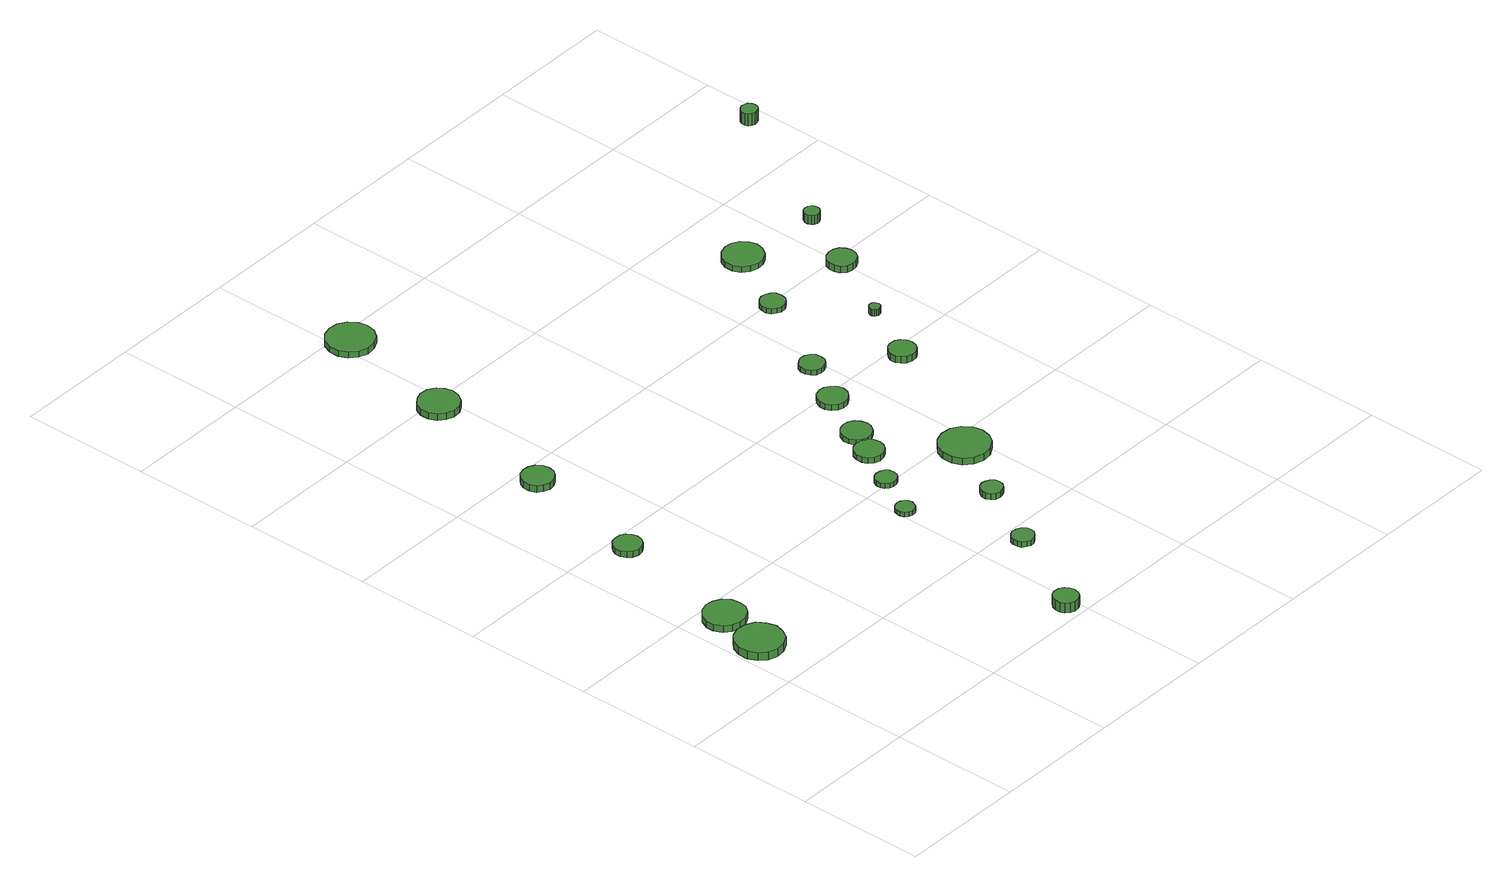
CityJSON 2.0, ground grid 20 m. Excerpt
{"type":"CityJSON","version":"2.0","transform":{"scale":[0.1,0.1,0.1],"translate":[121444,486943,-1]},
"CityObjects":{
"tree1":{"type":"SolitaryVegetationObject","attributes":{"function":"something"},"geometry":[{"type":"MultiSurface","lod":"1","boundaries":[[[0,1,2,3,4,5,6,7,8,9,10,11,12,13,14]],[[15,16,17,18,19,20,21,22,23,24,25,26,27,28,29]],[[0,29,28,1]],[[1,28,27,2]],[[2,27,26,3]],[[3,26,25,4]],[[4,25,24,5]],[[5,24,23,6]],[[6,23,22,7]],[[7,22,21,8]],[[8,21,20,9]],[[9,20,19,10]],[[10,19,18,11]],[[11,18,17,12]],[[12,17,16,13]],[[13,16,15,14]],[[14,15,29,0]]]}]},
"tree2":{"type":"SolitaryVegetationObject","attributes":{"function":"something"},"geometry":[{"type":"MultiSurface","lod":"1","boundaries":[[[30,31,32,33,34,35,36,37,38,39,40,41,42,43,44]],[[45,46,47,48,49,50,51,52,53,54,55,56,57,58,59]],[[30,59,58,31]],[[31,58,57,32]],[[32,57,56,33]],[[33,56,55,34]],[[34,55,54,35]],[[35,54,53,36]],[[36,53,52,37]],[[37,52,51,38]],[[38,51,50,39]],[[39,50,49,40]],[[40,49,48,41]],[[41,48,47,42]],[[42,47,46,43]],[[43,46,45,44]],[[44,45,59,30]]]}]},
"tree3":{"type":"SolitaryVegetationObject","attributes":{"function":"something"},"geometry":[{"type":"MultiSurface","lod":"1","boundaries":[[[60,61,62,63,64,65,66,67,68,69,70,71,72,73,74]],[[75,76,77,78,79,80,81,82,83,84,85,86,87,88,89]],[[60,89,88,61]],[[61,88,87,62]],[[62,87,86,63]],[[63,86,85,64]],[[64,85,84,65]],[[65,84,83,66]],[[66,83,82,67]],[[67,82,81,68]],[[68,81,80,69]],[[69,80,79,70]],[[70,79,78,71]],[[71,78,77,72]],[[72,77,76,73]],[[73,76,75,74]],[[74,75,89,60]]]}]},
"tree4":{"type":"SolitaryVegetationObject","attributes":{"function":"something"}},
"tree5":{"type":"SolitaryVegetationObject","attributes":{"function":"something"},"geometry":[{"type":"MultiSurface","lod":"1","boundaries":[[[90,91,92,93,94,95,96,97,98,99,100,101,102,103,104]],[[105,106,107,108,109,110,111,112,113,114,115,116,117,118,119]],[[90,119,118,91]],[[91,118,117,92]],[[92,117,116,93]],[[93,116,115,94]],[[94,115,114,95]],[[95,114,113,96]],[[96,113,112,97]],[[97,112,111,98]],[[98,111,110,99]],[[99,110,109,100]],[[100,109,108,101]],[[101,108,107,102]],[[102,107,106,103]],[[103,106,105,104]],[[104,105,119,90]]]}]},
"tree6":{"type":"SolitaryVegetationObject","attributes":{"function":"something"},"geometry":[{"type":"MultiSurface","lod":"1","boundaries":[[[120,121,122,123,124,125,126,127,128,129,130,131,132,133,134]],[[135,136,137,138,139,140,141,142,143,144,145,146,147,148,149]],[[120,149,148,121]],[[121,148,147,122]],[[122,147,146,123]],[[123,146,145,124]],[[124,145,144,125]],[[125,144,143,126]],[[126,143,142,127]],[[127,142,141,128]],[[128,141,140,129]],[[129,140,139,130]],[[130,139,138,131]],[[131,138,137,132]],[[132,137,136,133]],[[133,136,135,134]],[[134,135,149,120]]]}]},
"tree7":{"type":"SolitaryVegetationObject","attributes":{"function":"something"},"geometry":[{"type":"MultiSurface","lod":"1","boundaries":[[[150,151,152,153,154,155,156,157,158,159,160,161,162,163,164]],[[165,166,167,168,169,170,171,172,173,174,175,176,177,178,179]],[[150,179,178,151]],[[151,178,177,152]],[[152,177,176,153]],[[153,176,175,154]],[[154,175,174,155]],[[155,174,173,156]],[[156,173,172,157]],[[157,172,171,158]],[[158,171,170,159]],[[159,170,169,160]],[[160,169,168,161]],[[161,168,167,162]],[[162,167,166,163]],[[163,166,165,164]],[[164,165,179,150]]]}]},
"tree8":{"type":"SolitaryVegetationObject","attributes":{"function":"something"},"geometry":[{"type":"MultiSurface","lod":"1","boundaries":[[[180,181,182,183,184,185,186,187,188,189,190,191,192,193,194]],[[195,196,197,198,199,200,201,202,203,204,205,206,207,208,209]],[[180,209,208,181]],[[181,208,207,182]],[[182,207,206,183]],[[183,206,205,184]],[[184,205,204,185]],[[185,204,203,186]],[[186,203,202,187]],[[187,202,201,188]],[[188,201,200,189]],[[189,200,199,190]],[[190,199,198,191]],[[191,198,197,192]],[[192,197,196,193]],[[193,196,195,194]],[[194,195,209,180]]]}]},
"tree9":{"type":"SolitaryVegetationObject","attributes":{"function":"something"},"geometry":[{"type":"MultiSurface","lod":"1","boundaries":[[[210,211,212,213,214,215,216,217,218,219,220,221,222,223,224]],[[225,226,227,228,229,230,231,232,233,234,235,236,237,238,239]],[[210,239,238,211]],[[211,238,237,212]],[[212,237,236,213]],[[213,236,235,214]],[[214,235,234,215]],[[215,234,233,216]],[[216,233,232,217]],[[217,232,231,218]],[[218,231,230,219]],[[219,230,229,220]],[[220,229,228,221]],[[221,228,227,222]],[[222,227,226,223]],[[223,226,225,224]],[[224,225,239,210]]]}]},
"tree10":{"type":"SolitaryVegetationObject","attributes":{"function":"something"},"geometry":[{"type":"MultiSurface","lod":"1","boundaries":[[[240,241,242,243,244,245,246,247,248,249,250,251,252,253,254]],[[255,256,257,258,259,260,261,262,263,264,265,266,267,268,269]],[[240,269,268,241]],[[241,268,267,242]],[[242,267,266,243]],[[243,266,265,244]],[[244,265,264,245]],[[245,264,263,246]],[[246,263,262,247]],[[247,262,261,248]],[[248,261,260,249]],[[249,260,259,250]],[[250,259,258,251]],[[251,258,257,252]],[[252,257,256,253]],[[253,256,255,254]],[[254,255,269,240]]]}]},
"tree11":{"type":"SolitaryVegetationObject","attributes":{"function":"something"},"geometry":[{"type":"MultiSurface","lod":"1","boundaries":[[[270,271,272,273,274,275,276,277,278,279,280,281,282,283,284]],[[285,286,287,288,289,290,291,292,293,294,295,296,297,298,299]],[[270,299,298,271]],[[271,298,297,272]],[[272,297,296,273]],[[273,296,295,274]],[[274,295,294,275]],[[275,294,293,276]],[[276,293,292,277]],[[277,292,291,278]],[[278,291,290,279]],[[279,290,289,280]],[[280,289,288,281]],[[281,288,287,282]],[[282,287,286,283]],[[283,286,285,284]],[[284,285,299,270]]]}]},
"tree12":{"type":"SolitaryVegetationObject","attributes":{"function":"something"},"geometry":[{"type":"MultiSurface","lod":"1","boundaries":[[[300,301,302,303,304,305,306,307,308,309,310,311,312,313,314]],[[315,316,317,318,319,320,321,322,323,324,325,326,327,328,329]],[[300,329,328,301]],[[301,328,327,302]],[[302,327,326,303]],[[303,326,325,304]],[[304,325,324,305]],[[305,324,323,306]],[[306,323,322,307]],[[307,322,321,308]],[[308,321,320,309]],[[309,320,319,310]],[[310,319,318,311]],[[311,318,317,312]],[[312,317,316,313]],[[313,316,315,314]],[[314,315,329,300]]]}]},
"tree13":{"type":"SolitaryVegetationObject","attributes":{"function":"something"},"geometry":[{"type":"MultiSurface","lod":"1","boundaries":[[[330,331,332,333,334,335,336,337,338,339,340,341,342,343,344]],[[345,346,347,348,349,350,351,352,353,354,355,356,357,358,359]],[[330,359,358,331]],[[331,358,357,332]],[[332,357,356,333]],[[333,356,355,334]],[[334,355,354,335]],[[335,354,353,336]],[[336,353,352,337]],[[337,352,351,338]],[[338,351,350,339]],[[339,350,349,340]],[[340,349,348,341]],[[341,348,347,342]],[[342,347,346,343]],[[343,346,345,344]],[[344,345,359,330]]]}]},
"tree14":{"type":"SolitaryVegetationObject","attributes":{"function":"something"},"geometry":[{"type":"MultiSurface","lod":"1","boundaries":[[[360,361,362,363,364,365,366,367,368,369,370,371,372,373,374]],[[375,376,377,378,379,380,381,382,383,384,385,386,387,388,389]],[[360,389,388,361]],[[361,388,387,362]],[[362,387,386,363]],[[363,386,385,364]],[[364,385,384,365]],[[365,384,383,366]],[[366,383,382,367]],[[367,382,381,368]],[[368,381,380,369]],[[369,380,379,370]],[[370,379,378,371]],[[371,378,377,372]],[[372,377,376,373]],[[373,376,375,374]],[[374,375,389,360]]]}]},
"tree15":{"type":"SolitaryVegetationObject","attributes":{"function":"something"},"geometry":[{"type":"MultiSurface","lod":"1","boundaries":[[[390,391,392,393,394,395,396,397,398,399,400,401,402,403,404]],[[405,406,407,408,409,410,411,412,413,414,415,416,417,418,419]],[[390,419,418,391]],[[391,418,417,392]],[[392,417,416,393]],[[393,416,415,394]],[[394,415,414,395]],[[395,414,413,396]],[[396,413,412,397]],[[397,412,411,398]],[[398,411,410,399]],[[399,410,409,400]],[[400,409,408,401]],[[401,408,407,402]],[[402,407,406,403]],[[403,406,405,404]],[[404,405,419,390]]]}]},
"tree16":{"type":"SolitaryVegetationObject","attributes":{"function":"something"},"geometry":[{"type":"MultiSurface","lod":"1","boundaries":[[[420,421,422,423,424,425,426,427,428,429,430,431,432,433,434]],[[435,436,437,438,439,440,441,442,443,444,445,446,447,448,449]],[[420,449,448,421]],[[421,448,447,422]],[[422,447,446,423]],[[423,446,445,424]],[[424,445,444,425]],[[425,444,443,426]],[[426,443,442,427]],[[427,442,441,428]],[[428,441,440,429]],[[429,440,439,430]],[[430,439,438,431]],[[431,438,437,432]],[[432,437,436,433]],[[433,436,435,434]],[[434,435,449,420]]]}]},
"tree17":{"type":"SolitaryVegetationObject","attributes":{"function":"something"}},
"tree18":{"type":"SolitaryVegetationObject","attributes":{"function":"something"},"geometry":[{"type":"MultiSurface","lod":"1","boundaries":[[[450,451,452,453,454,455,456,457,458,459,460,461,462,463,464]],[[465,466,467,468,469,470,471,472,473,474,475,476,477,478,479]],[[450,479,478,451]],[[451,478,477,452]],[[452,477,476,453]],[[453,476,475,454]],[[454,475,474,455]],[[455,474,473,456]],[[456,473,472,457]],[[457,472,471,458]],[[458,471,470,459]],[[459,470,469,460]],[[460,469,468,461]],[[461,468,467,462]],[[462,467,466,463]],[[463,466,465,464]],[[464,465,479,450]]]}]},
"tree19":{"type":"SolitaryVegetationObject","attributes":{"function":"something"},"geometry":[{"type":"MultiSurface","lod":"1","boundaries":[[[480,481,482,483,484,485,486,487,488,489,490,491,492,493,494]],[[495,496,497,498,499,500,501,502,503,504,505,506,507,508,509]],[[480,509,508,481]],[[481,508,507,482]],[[482,507,506,483]],[[483,506,505,484]],[[484,505,504,485]],[[485,504,503,486]],[[486,503,502,487]],[[487,502,501,488]],[[488,501,500,489]],[[489,500,499,490]],[[490,499,498,491]],[[491,498,497,492]],[[492,497,496,493]],[[493,496,495,494]],[[494,495,509,480]]]}]},
"tree20":{"type":"SolitaryVegetationObject","attributes":{"function":"something"},"geometry":[{"type":"MultiSurface","lod":"1","boundaries":[[[510,511,512,513,514,515,516,517,518,519,520,521,522,523,524]],[[525,526,527,528,529,530,531,532,533,534,535,536,537,538,539]],[[510,539,538,511]],[[511,538,537,512]],[[512,537,536,513]],[[513,536,535,514]],[[514,535,534,515]],[[515,534,533,516]],[[516,533,532,517]],[[517,532,531,518]],[[518,531,530,519]],[[519,530,529,520]],[[520,529,528,521]],[[521,528,527,522]],[[522,527,526,523]],[[523,526,525,524]],[[524,525,539,510]]]}]},
"tree21":{"type":"SolitaryVegetationObject","attributes":{"function":"something"},"geometry":[{"type":"MultiSurface","lod":"1","boundaries":[[[540,541,542,543,544,545,546,547,548,549,550,551,552,553,554]],[[555,556,557,558,559,560,561,562,563,564,565,566,567,568,569]],[[540,569,568,541]],[[541,568,567,542]],[[542,567,566,543]],[[543,566,565,544]],[[544,565,564,545]],[[545,564,563,546]],[[546,563,562,547]],[[547,562,561,548]],[[548,561,560,549]],[[549,560,559,550]],[[550,559,558,551]],[[551,558,557,552]],[[552,557,556,553]],[[553,556,555,554]],[[554,555,569,540]]]}]},
"tree22":{"type":"SolitaryVegetationObject","attributes":{"function":"something"},"geometry":[{"type":"MultiSurface","lod":"1","boundaries":[[[570,571,572,573,574,575,576,577,578,579,580,581,582,583,584]],[[585,586,587,588,589,590,591,592,593,594,595,596,597,598,599]],[[570,599,598,571]],[[571,598,597,572]],[[572,597,596,573]],[[573,596,595,574]],[[574,595,594,575]],[[575,594,593,576]],[[576,593,592,577]],[[577,592,591,578]],[[578,591,590,579]],[[579,590,589,580]],[[580,589,588,581]],[[581,588,587,582]],[[582,587,586,583]],[[583,586,585,584]],[[584,585,599,570]]]}]},
"tree23":{"type":"SolitaryVegetationObject","attributes":{"function":"something"},"geometry":[{"type":"MultiSurface","lod":"1","boundaries":[[[600,601,602,603,604,605,606,607,608,609,610,611,612,613,614]],[[615,616,617,618,619,620,621,622,623,624,625,626,627,628,629]],[[600,629,628,601]],[[601,628,627,602]],[[602,627,626,603]],[[603,626,625,604]],[[604,625,624,605]],[[605,624,623,606]],[[606,623,622,607]],[[607,622,621,608]],[[608,621,620,609]],[[609,620,619,610]],[[610,619,618,611]],[[611,618,617,612]],[[612,617,616,613]],[[613,616,615,614]],[[614,615,629,600]]]}]},
"tree24":{"type":"SolitaryVegetationObject","attributes":{"function":"something"}},
"tree25":{"type":"SolitaryVegetationObject","attributes":{"function":"something"},"geometry":[{"type":"MultiSurface","lod":"1","boundaries":[[[630,631,632,633,634,635,636,637,638,639,640,641,642,643,644]],[[645,646,647,648,649,650,651,652,653,654,655,656,657,658,659]],[[630,659,658,631]],[[631,658,657,632]],[[632,657,656,633]],[[633,656,655,634]],[[634,655,654,635]],[[635,654,653,636]],[[636,653,652,637]],[[637,652,651,638]],[[638,651,650,639]],[[639,650,649,640]],[[640,649,648,641]],[[641,648,647,642]],[[642,647,646,643]],[[643,646,645,644]],[[644,645,659,630]]]}]},
"tree26":{"type":"SolitaryVegetationObject","attributes":{"function":"something"}},
"tree27":{"type":"SolitaryVegetationObject","attributes":{"function":"something"},"geometry":[{"type":"MultiSurface","lod":"1","boundaries":[[[660,661,662,663,664,665,666,667,668,669,670,671,672,673,674]],[[675,676,677,678,679,680,681,682,683,684,685,686,687,688,689]],[[660,689,688,661]],[[661,688,687,662]],[[662,687,686,663]],[[663,686,685,664]],[[664,685,684,665]],[[665,684,683,666]],[[666,683,682,667]],[[667,682,681,668]],[[668,681,680,669]],[[669,680,679,670]],[[670,679,678,671]],[[671,678,677,672]],[[672,677,676,673]],[[673,676,675,674]],[[674,675,689,660]]]}]}
},
"vertices":[
[78,288,19],[74,302,19],[66,315,19],[52,322,19],[37,324,19],[23,319,19],[12,309,19],[6,295,19],[6,280,19],[12,266,19],[23,256,19],[37,251,19],[52,253,19],[66,260,19],[74,273,19],[74,273,6],[66,260,6],[52,253,6],[37,251,6],[23,256,6],[12,266,6],[6,280,6],[6,295,6],[12,309,6],[23,319,6],[37,324,6],[52,322,6],[66,315,6],[74,302,6],[78,288,6],
[89,364,17],[87,377,17],[79,388,17],[67,394,17],[54,396,17],[42,392,17],[32,383,17],[26,371,17],[26,358,17],[32,345,17],[42,337,17],[54,333,17],[67,334,17],[79,341,17],[87,351,17],[87,351,6],[79,341,6],[67,334,6],[54,333,6],[42,337,6],[32,345,6],[26,358,6],[26,371,6],[32,383,6],[42,392,6],[54,396,6],[67,394,6],[79,388,6],[87,377,6],[89,364,6],
[118,573,16],[116,582,16],[111,589,16],[104,593,16],[95,594,16],[86,592,16],[80,586,16],[76,578,16],[76,569,16],[80,561,16],[86,555,16],[95,552,16],[104,553,16],[111,557,16],[116,564,16],[116,564,6],[111,557,6],[104,553,6],[95,552,6],[86,555,6],[80,561,6],[76,569,6],[76,578,6],[80,586,6],[86,592,6],[95,594,6],[104,593,6],[111,589,6],[116,582,6],[118,573,6],
[161,770,17],[159,780,17],[153,788,17],[144,793,17],[134,794,17],[124,791,17],[117,784,17],[113,775,17],[113,765,17],[117,755,17],[124,749,17],[134,745,17],[144,747,17],[153,752,17],[159,760,17],[159,760,6],[153,752,6],[144,747,6],[134,745,6],[124,749,6],[117,755,6],[113,765,6],[113,775,6],[117,784,6],[124,791,6],[134,794,6],[144,793,6],[153,788,6],[159,780,6],[161,770,6],
[405,28,23],[403,36,23],[399,42,23],[392,46,23],[384,47,23],[377,45,23],[371,39,23],[368,32,23],[368,24,23],[371,17,23],[377,12,23],[384,9,23],[392,10,23],[399,14,23],[403,20,23],[403,20,7],[399,14,7],[392,10,7],[384,9,7],[377,12,7],[371,17,7],[368,24,7],[368,32,7],[371,39,7],[377,45,7],[384,47,7],[392,46,7],[399,42,7],[403,36,7],[405,28,7],
[213,988,17],[210,1000,17],[203,1010,17],[192,1017,17],[179,1018,17],[167,1014,17],[157,1006,17],[152,994,17],[152,981,17],[157,969,17],[167,961,17],[179,957,17],[192,958,17],[203,965,17],[210,975,17],[210,975,6],[203,965,6],[192,958,6],[179,957,6],[167,961,6],[157,969,6],[152,981,6],[152,994,6],[157,1006,6],[167,1014,6],[179,1018,6],[192,1017,6],[203,1010,6],[210,1000,6],[213,988,6],
[427,341,14],[425,347,14],[422,351,14],[417,354,14],[411,355,14],[405,353,14],[400,349,14],[398,344,14],[398,338,14],[400,332,14],[405,328,14],[411,326,14],[417,327,14],[422,330,14],[425,335,14],[425,335,7],[422,330,7],[417,327,7],[411,326,7],[405,328,7],[400,332,7],[398,338,7],[398,344,7],[400,349,7],[405,353,7],[411,355,7],[417,354,7],[422,351,7],[425,347,7],[427,341,7],
[481,172,16],[480,179,16],[475,185,16],[469,188,16],[462,189,16],[456,187,16],[450,182,16],[448,176,16],[448,169,16],[450,162,16],[456,158,16],[462,155,16],[469,156,16],[475,160,16],[480,165,16],[480,165,7],[475,160,7],[469,156,7],[462,155,7],[456,158,7],[450,162,7],[448,169,7],[448,176,7],[450,182,7],[456,187,7],[462,189,7],[469,188,7],[475,185,7],[480,179,7],[481,172,7],
[464,406,14],[463,413,14],[459,418,14],[453,421,14],[446,422,14],[440,420,14],[435,416,14],[432,409,14],[432,403,14],[435,397,14],[440,392,14],[446,390,14],[453,391,14],[459,394,14],[463,399,14],[463,399,6],[459,394,6],[453,391,6],[446,390,6],[440,392,6],[435,397,6],[432,403,6],[432,409,6],[435,416,6],[440,420,6],[446,422,6],[453,421,6],[459,418,6],[463,413,6],[464,406,6],
[255,1179,16],[252,1193,16],[243,1205,16],[230,1213,16],[215,1214,16],[201,1210,16],[190,1200,16],[184,1186,16],[184,1171,16],[190,1158,16],[201,1148,16],[215,1143,16],[230,1145,16],[243,1152,16],[252,1164,16],[252,1164,6],[243,1152,6],[230,1145,6],[215,1143,6],[201,1148,6],[190,1158,6],[184,1171,6],[184,1186,6],[190,1200,6],[201,1210,6],[215,1214,6],[230,1213,6],[243,1205,6],[252,1193,6],[255,1179,6],
[538,278,17],[537,284,17],[532,290,17],[526,293,17],[520,294,17],[513,292,17],[508,287,17],[505,281,17],[505,274,17],[508,268,17],[513,263,17],[520,261,17],[526,262,17],[532,265,17],[537,271,17],[537,271,7],[532,265,7],[526,262,7],[520,261,7],[513,263,7],[508,268,7],[505,274,7],[505,281,7],[508,287,7],[513,292,7],[520,294,7],[526,293,7],[532,290,7],[537,284,7],[538,278,7],
[505,466,15],[503,475,15],[497,482,15],[489,487,15],[480,488,15],[471,485,15],[464,479,15],[461,471,15],[461,461,15],[464,453,15],[471,447,15],[480,444,15],[489,445,15],[497,449,15],[503,457,15],[503,457,6],[497,449,6],[489,445,6],[480,444,6],[471,447,6],[464,453,6],[461,461,6],[461,471,6],[464,479,6],[471,485,6],[480,488,6],[489,487,6],[497,482,6],[503,475,6],[505,466,6],
[528,508,14],[526,517,14],[521,525,14],[512,530,14],[503,531,14],[494,528,14],[487,522,14],[483,513,14],[483,503,14],[487,494,14],[494,488,14],[503,485,14],[512,486,14],[521,491,14],[526,499,14],[526,499,6],[521,491,6],[512,486,6],[503,485,6],[494,488,6],[487,494,6],[483,503,6],[483,513,6],[487,522,6],[494,528,6],[503,531,6],[512,530,6],[521,525,6],[526,517,6],[528,508,6],
[615,374,17],[612,389,17],[603,402,17],[589,410,17],[573,412,17],[558,407,17],[546,396,17],[540,382,17],[540,366,17],[546,352,17],[558,341,17],[573,336,17],[589,338,17],[603,346,17],[612,359,17],[612,359,6],[603,346,6],[589,338,6],[573,336,6],[558,341,6],[546,352,6],[540,366,6],[540,382,6],[546,396,6],[558,407,6],[573,412,6],[589,410,6],[603,402,6],[612,389,6],[615,374,6],
[568,586,15],[566,595,15],[560,602,15],[552,607,15],[543,608,15],[534,605,15],[527,599,15],[523,590,15],[523,581,15],[527,572,15],[534,566,15],[543,563,15],[552,564,15],[560,569,15],[566,576,15],[566,576,6],[560,569,6],[552,564,6],[543,563,6],[534,566,6],[527,572,6],[523,581,6],[523,590,6],[527,599,6],[534,605,6],[543,608,6],[552,607,6],[560,602,6],[566,595,6],[568,586,6],
[606,659,14],[605,667,14],[600,673,14],[593,677,14],[585,678,14],[578,675,14],[572,670,14],[569,663,14],[569,655,14],[572,648,14],[578,642,14],[585,640,14],[593,641,14],[600,645,14],[605,651,14],[605,651,6],[600,645,6],[593,641,6],[585,640,6],[578,642,6],[572,648,6],[569,655,6],[569,663,6],[572,670,6],[578,675,6],[585,678,6],[593,677,6],[600,673,6],[605,667,6],[606,659,6],
[711,584,17],[709,592,17],[704,599,17],[697,603,17],[688,604,17],[680,601,17],[674,595,17],[670,588,17],[670,579,17],[674,572,17],[680,566,17],[688,563,17],[697,564,17],[704,568,17],[709,575,17],[709,575,6],[704,568,6],[697,564,6],[688,563,6],[680,566,6],[674,572,6],[670,579,6],[670,588,6],[674,595,6],[680,601,6],[688,604,6],[697,603,6],[704,599,6],[709,592,6],[711,584,6],
[681,794,14],[680,802,14],[675,808,14],[668,812,14],[660,813,14],[653,810,14],[647,805,14],[644,798,14],[644,790,14],[647,783,14],[653,778,14],[660,775,14],[668,776,14],[675,780,14],[680,786,14],[680,786,6],[675,780,6],[668,776,6],[660,775,6],[653,778,6],[647,783,6],[644,790,6],[644,798,6],[647,805,6],[653,810,6],[660,813,6],[668,812,6],[675,808,6],[680,802,6],[681,794,6],
[750,677,17],[749,680,17],[747,683,17],[744,685,17],[740,685,17],[737,684,17],[735,682,17],[733,678,17],[733,675,17],[735,672,17],[737,670,17],[740,668,17],[744,669,17],[747,671,17],[749,673,17],[749,673,6],[747,671,6],[744,669,6],[740,668,6],[737,670,6],[735,672,6],[733,675,6],[733,678,6],[735,682,6],[737,684,6],[740,685,6],[744,685,6],[747,683,6],[749,680,6],[750,677,6],
[750,896,15],[747,908,15],[739,919,15],[728,925,15],[716,926,15],[704,922,15],[694,914,15],[689,902,15],[689,890,15],[694,878,15],[704,870,15],[716,866,15],[728,867,15],[739,873,15],[747,884,15],[747,884,6],[739,873,6],[728,867,6],[716,866,6],[704,870,6],[694,878,6],[689,890,6],[689,902,6],[694,914,6],[704,922,6],[716,926,6],[728,925,6],[739,919,6],[747,908,6],[750,896,6],
[822,786,17],[820,795,17],[815,803,17],[807,807,17],[798,808,17],[789,805,17],[782,799,17],[779,791,17],[779,782,17],[782,774,17],[789,767,17],[798,765,17],[807,766,17],[815,770,17],[820,778,17],[820,778,6],[815,770,6],[807,766,6],[798,765,6],[789,767,6],[782,774,6],[779,782,6],[779,791,6],[782,799,6],[789,805,6],[798,808,6],[807,807,6],[815,803,6],[820,795,6],[822,786,6],
[864,885,21],[863,890,21],[860,894,21],[856,896,21],[851,897,21],[846,895,21],[843,892,21],[841,888,21],[841,883,21],[843,878,21],[846,875,21],[851,873,21],[856,874,21],[860,876,21],[863,880,21],[863,880,6],[860,876,6],[856,874,6],[851,873,6],[846,875,6],[843,878,6],[841,883,6],[841,888,6],[843,892,6],[846,895,6],[851,897,6],[856,896,6],[860,894,6],[863,890,6],[864,885,6],
[987,1102,26],[986,1107,26],[983,1112,26],[978,1114,26],[973,1115,26],[968,1113,26],[964,1110,26],[962,1105,26],[962,1100,26],[964,1095,26],[968,1092,26],[973,1090,26],[978,1091,26],[983,1093,26],[986,1097,26],[986,1097,6],[983,1093,6],[978,1091,6],[973,1090,6],[968,1092,6],[964,1095,6],[962,1100,6],[962,1105,6],[964,1110,6],[968,1113,6],[973,1115,6],[978,1114,6],[983,1112,6],[986,1107,6],[987,1102,6]
]}
